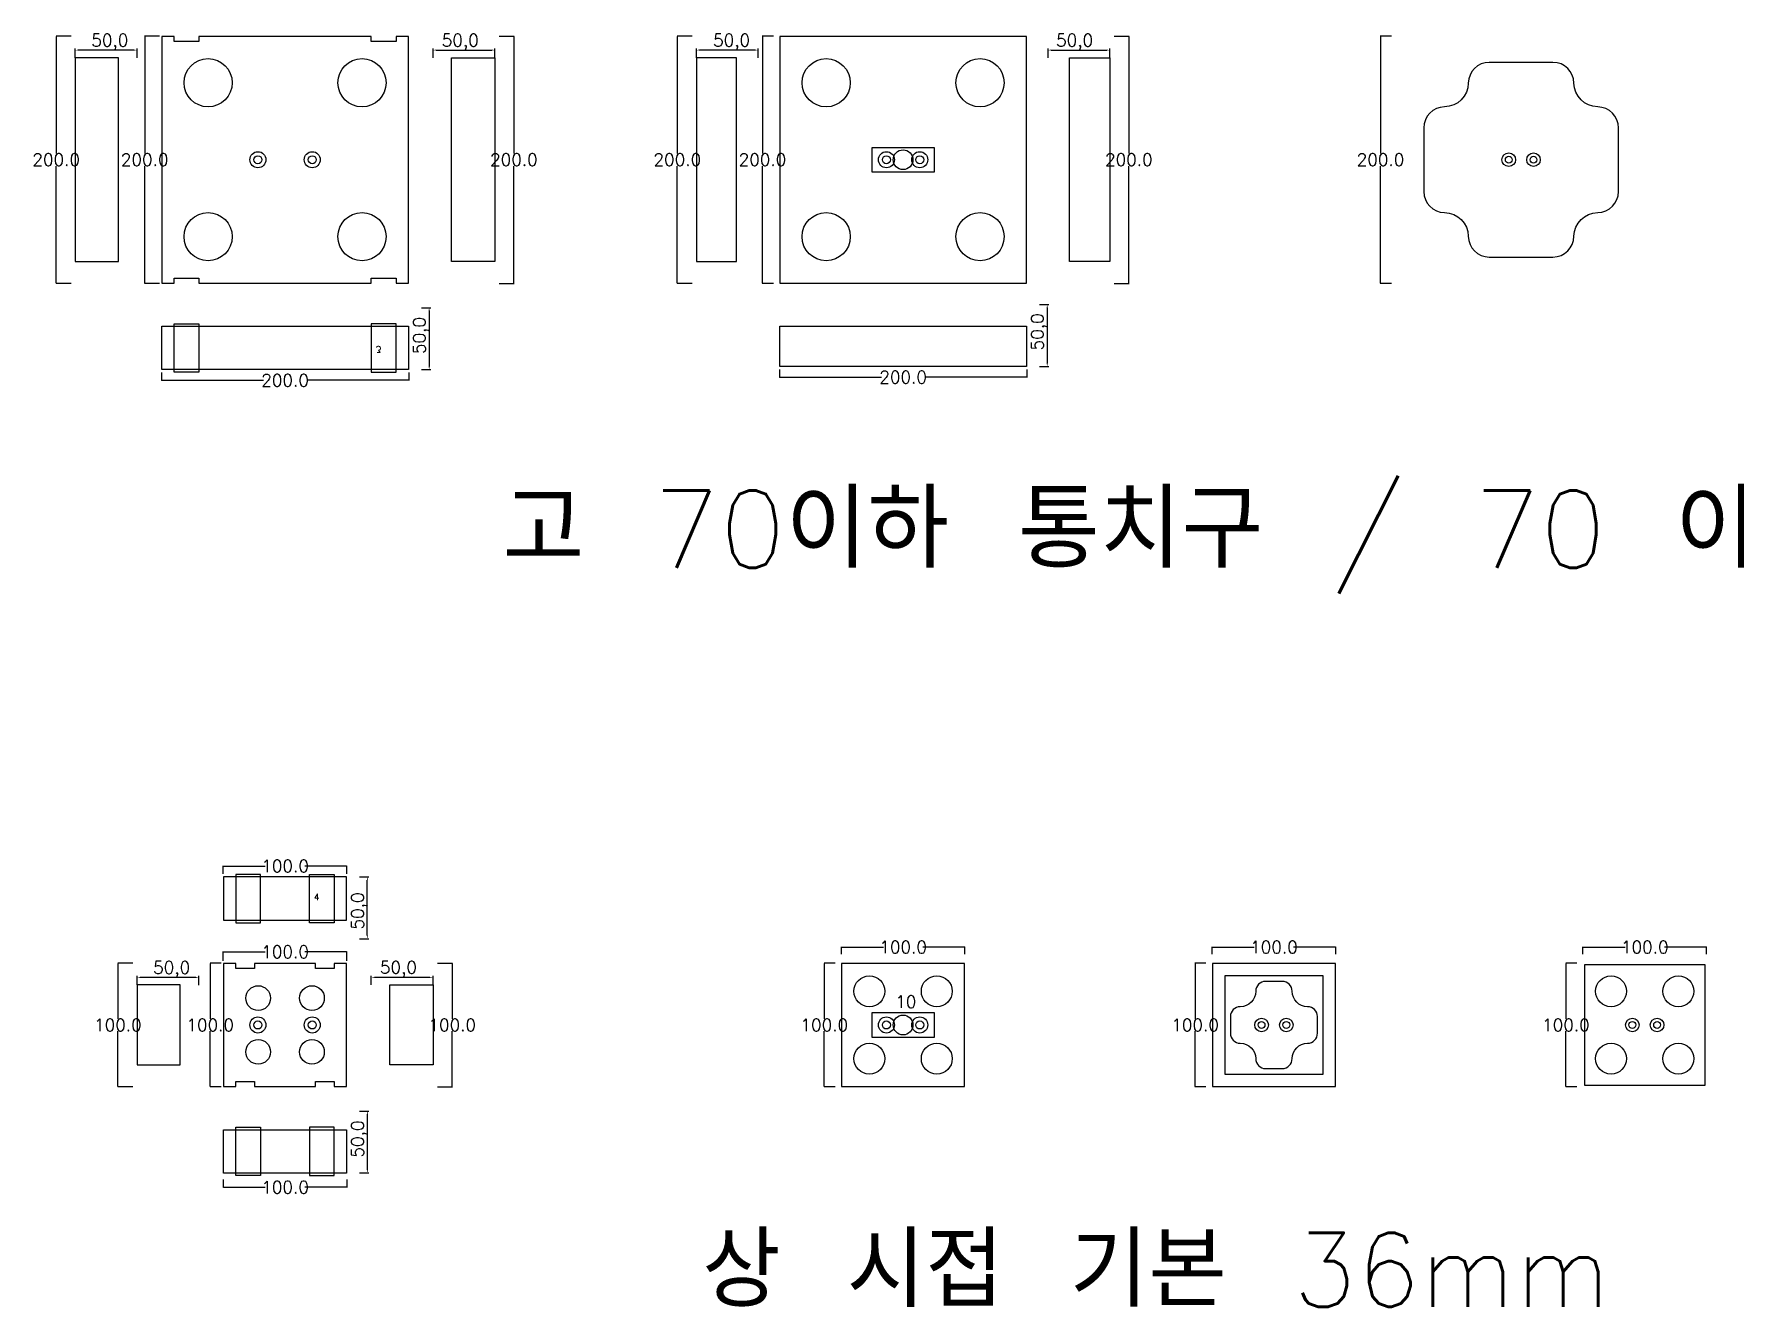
# Model space of a CAD drawing. Header units: millimetres. Extents: x 8462 to 28262, y 7372 to 16372.
# Drawn here: x 25509 to 26884, y 12944 to 13974 of the extents above; entities that cross this region are included whole.
import ezdxf

# ---------------------------------------------------------------- set-up
doc = ezdxf.new("R2010")
doc.units = ezdxf.units.MM
for name, color, linetype in [('TEXT', 7, 'Continuous'), ('볼트 구멍', 7, 'Continuous'), ('치구', 7, 'Continuous'), ('치수', 7, 'Continuous')]:
    doc.layers.add(name, color=color, linetype=linetype)
doc.styles.get("Standard").update_dxf_attribs({"font": 'txt.shx', "bigfont": 'whgtxt.shx'})
doc.dimstyles.new('ISO-25', dxfattribs={"dimtxt": 2.5, "dimasz": 2.5, "dimexe": 1.25, "dimexo": 0.625, "dimtad": 1, "dimtxsty": 'Standard', "dimcen": 2.5, "dimadec": 0, "dimazin": 0, "dimtfac": 1, "dimtmove": 0, "dimatfit": 3, "dimfxl": 0, "dimarcsym": 0})
doc.dimstyles.get("Standard").update_dxf_attribs({"dimtxt": 7, "dimasz": 0.18, "dimexe": 0.18, "dimexo": 0.0625, "dimgap": 0.09, "dimtad": 0, "dimtih": 1, "dimtoh": 1, "dimdec": 1, "dimzin": 0, "dimdsep": 46, "dimtxsty": 'Standard', "dimcen": 0.09, "dimadec": 0, "dimazin": 0, "dimtfac": 1, "dimtdec": 1, "dimtofl": 0, "dimtmove": 0, "dimatfit": 3, "dimfxl": 0, "dimtolj": 1, "dimtzin": 0, "dimarcsym": 0})

# ---------------------------------------------------------------- blocks, each defined once
blk = doc.blocks.new('*D211')
at = {"layer": 'Defpoints', "color": 0}
for p in [(25539.2, 13971.8), (25527.1, 13771.8), (25539.2, 13771.8)]:
    blk.add_point(p, dxfattribs=at)
at = {"layer": '치수', "color": 0, "lineweight": -2}
for p, q in [((25539.2, 13971.8), (25527, 13971.8)), ((25527.1, 13971.6), (25527.1, 13876.9)), ((25527.1, 13772), (25527.1, 13866.7)), ((25539.2, 13771.8), (25527, 13771.8))]:
    blk.add_line(p, q, dxfattribs=at)
at = {"layer": '치수', "color": 0}
for points in [[(25527.1, 13971.6), (25527.2, 13971.6), (25527.1, 13971.8)], [(25527.1, 13772), (25527.2, 13772), (25527.1, 13771.8)]]:
    blk.add_solid(points, dxfattribs=at)
at = {"layer": '치수', "color": 0, "insert": (25527.1, 13871.8), "char_height": 10, "attachment_point": 5}
blk.add_mtext('\\A1;200.0', dxfattribs=at)
blk = doc.blocks.new('*D503')
at = {"layer": 'Defpoints', "color": 0}
for p in [(26262.3, 13234.8), (26162.3, 13228.9), (26262.3, 13228.9)]:
    blk.add_point(p, dxfattribs=at)
at = {"layer": '치수', "color": 0, "lineweight": -2}
for p, q in [((26162.3, 13229), (26162.3, 13235)), ((26162.4, 13234.8), (26196.3, 13234.8)), ((26262.1, 13234.8), (26228.2, 13234.8)), ((26262.3, 13229), (26262.3, 13235))]:
    blk.add_line(p, q, dxfattribs=at)
at = {"layer": '치수', "color": 0}
for points in [[(26162.4, 13234.8), (26162.4, 13234.8), (26162.3, 13234.8)], [(26262.1, 13234.8), (26262.1, 13234.8), (26262.3, 13234.8)]]:
    blk.add_solid(points, dxfattribs=at)
at = {"layer": '치수', "color": 0, "insert": (26212.3, 13234.8), "char_height": 10, "attachment_point": 5}
blk.add_mtext('\\A1;100.0', dxfattribs=at)
blk = doc.blocks.new('*D504')
at = {"layer": 'Defpoints', "color": 0}
for p in [(25762.3, 13300.4), (25662.3, 13294), (25762.3, 13294)]:
    blk.add_point(p, dxfattribs=at)
at = {"layer": '치수', "color": 0, "lineweight": -2}
for p, q in [((25662.3, 13294.1), (25662.3, 13300.6)), ((25662.4, 13300.4), (25696.3, 13300.4)), ((25762.1, 13300.4), (25728.2, 13300.4)), ((25762.3, 13294.1), (25762.3, 13300.6))]:
    blk.add_line(p, q, dxfattribs=at)
at = {"layer": '치수', "color": 0}
for points in [[(25662.4, 13300.4), (25662.4, 13300.4), (25662.3, 13300.4)], [(25762.1, 13300.4), (25762.1, 13300.4), (25762.3, 13300.4)]]:
    blk.add_solid(points, dxfattribs=at)
at = {"layer": '치수', "color": 0, "insert": (25712.3, 13300.4), "char_height": 10, "attachment_point": 5}
blk.add_mtext('\\A1;100.0', dxfattribs=at)
blk = doc.blocks.new('*D505')
at = {"layer": 'Defpoints', "color": 0}
for p in [(25782, 13203.6), (25832, 13210.4), (25832, 13203.6)]:
    blk.add_point(p, dxfattribs=at)
at = {"layer": '치수', "color": 0, "lineweight": -2}
for p, q in [((25782, 13204.2), (25782, 13211.7)), ((25784.5, 13210.4), (25829.5, 13210.4)), ((25832, 13204.2), (25832, 13211.7))]:
    blk.add_line(p, q, dxfattribs=at)
at = {"layer": '치수', "color": 0}
for points in [[(25784.5, 13210.8), (25784.5, 13210), (25782, 13210.4)], [(25829.5, 13210.8), (25829.5, 13210), (25832, 13210.4)]]:
    blk.add_solid(points, dxfattribs=at)
at = {"layer": '치수', "color": 0, "insert": (25804, 13216.9), "char_height": 10, "attachment_point": 5}
blk.add_mtext('50,0', dxfattribs=at)
blk = doc.blocks.new('*D506')
at = {"layer": 'Defpoints', "color": 0}
for p in [(25762.3, 13231), (25662.3, 13223.6), (25762.3, 13223.6)]:
    blk.add_point(p, dxfattribs=at)
at = {"layer": '치수', "color": 0, "lineweight": -2}
for p, q in [((25662.3, 13223.7), (25662.3, 13231.2)), ((25662.4, 13231), (25696.3, 13231)), ((25762.1, 13231), (25728.2, 13231)), ((25762.3, 13223.7), (25762.3, 13231.2))]:
    blk.add_line(p, q, dxfattribs=at)
at = {"layer": '치수', "color": 0}
for points in [[(25662.4, 13231.1), (25662.4, 13231), (25662.3, 13231)], [(25762.1, 13231.1), (25762.1, 13231), (25762.3, 13231)]]:
    blk.add_solid(points, dxfattribs=at)
at = {"layer": '치수', "color": 0, "insert": (25712.3, 13231), "char_height": 10, "attachment_point": 5}
blk.add_mtext('\\A1;100.0', dxfattribs=at)
blk = doc.blocks.new('*D507')
at = {"layer": 'Defpoints', "color": 0}
for p in [(25835.4, 13221.8), (25835.4, 13121.8), (25847.5, 13121.8)]:
    blk.add_point(p, dxfattribs=at)
at = {"layer": '치수', "color": 0, "lineweight": -2}
for p, q in [((25835.5, 13221.8), (25847.7, 13221.8)), ((25847.5, 13221.6), (25847.5, 13176.9)), ((25847.5, 13122), (25847.5, 13166.7)), ((25835.5, 13121.8), (25847.7, 13121.8))]:
    blk.add_line(p, q, dxfattribs=at)
at = {"layer": '치수', "color": 0}
for points in [[(25847.5, 13221.6), (25847.5, 13221.6), (25847.5, 13221.8)], [(25847.5, 13122), (25847.5, 13122), (25847.5, 13121.8)]]:
    blk.add_solid(points, dxfattribs=at)
at = {"layer": '치수', "color": 0, "insert": (25847.5, 13171.8), "char_height": 10, "attachment_point": 5}
blk.add_mtext('\\A1;100.0', dxfattribs=at)
blk = doc.blocks.new('*D508')
at = {"layer": 'Defpoints', "color": 0}
for p in [(25660.8, 13221.8), (25651.7, 13121.8), (25660.8, 13121.8)]:
    blk.add_point(p, dxfattribs=at)
at = {"layer": '치수', "color": 0, "lineweight": -2}
for p, q in [((25660.7, 13221.8), (25651.6, 13221.8)), ((25651.7, 13221.6), (25651.7, 13176.9)), ((25651.7, 13122), (25651.7, 13166.7)), ((25660.7, 13121.8), (25651.6, 13121.8))]:
    blk.add_line(p, q, dxfattribs=at)
at = {"layer": '치수', "color": 0}
for points in [[(25651.7, 13221.6), (25651.8, 13221.6), (25651.7, 13221.8)], [(25651.7, 13122), (25651.8, 13122), (25651.7, 13121.8)]]:
    blk.add_solid(points, dxfattribs=at)
at = {"layer": '치수', "color": 0, "insert": (25651.7, 13171.8), "char_height": 10, "attachment_point": 5}
blk.add_mtext('\\A1;100.0', dxfattribs=at)
blk = doc.blocks.new('*D509')
at = {"layer": 'Defpoints', "color": 0}
for p in [(25771.9, 13291.6), (25778.8, 13291.6), (25771.9, 13241.6)]:
    blk.add_point(p, dxfattribs=at)
at = {"layer": '치수', "color": 0, "lineweight": -2}
for p, q in [((25772.6, 13291.6), (25780.1, 13291.6)), ((25778.8, 13244.1), (25778.8, 13289.1)), ((25772.6, 13241.6), (25780.1, 13241.6))]:
    blk.add_line(p, q, dxfattribs=at)
at = {"layer": '치수', "color": 0}
for points in [[(25778.4, 13289.1), (25779.3, 13289.1), (25778.8, 13291.6)], [(25778.4, 13244.1), (25779.3, 13244.1), (25778.8, 13241.6)]]:
    blk.add_solid(points, dxfattribs=at)
at = {"layer": '치수', "color": 0, "insert": (25772.4, 13264.1), "char_height": 10, "attachment_point": 5, "rotation": 90}
blk.add_mtext('50,0', dxfattribs=at)
blk = doc.blocks.new('*D510')
at = {"layer": 'Defpoints', "color": 0}
for p in [(25589.1, 13221.8), (25577, 13121.8), (25589.1, 13121.8)]:
    blk.add_point(p, dxfattribs=at)
at = {"layer": '치수', "color": 0, "lineweight": -2}
for p, q in [((25589.1, 13221.8), (25576.9, 13221.8)), ((25577, 13221.6), (25577, 13176.9)), ((25577, 13122), (25577, 13166.7)), ((25589.1, 13121.8), (25576.9, 13121.8))]:
    blk.add_line(p, q, dxfattribs=at)
at = {"layer": '치수', "color": 0}
for points in [[(25577, 13221.6), (25577.1, 13221.6), (25577, 13221.8)], [(25577, 13122), (25577.1, 13122), (25577, 13121.8)]]:
    blk.add_solid(points, dxfattribs=at)
at = {"layer": '치수', "color": 0, "insert": (25577, 13171.8), "char_height": 10, "attachment_point": 5}
blk.add_mtext('\\A1;100.0', dxfattribs=at)
blk = doc.blocks.new('*D511')
at = {"layer": 'Defpoints', "color": 0}
for p in [(25592.5, 13210.3), (25592.5, 13203.6), (25642.5, 13203.5)]:
    blk.add_point(p, dxfattribs=at)
at = {"layer": '치수', "color": 0, "lineweight": -2}
for p, q in [((25592.5, 13204.2), (25592.5, 13211.6)), ((25640, 13210.3), (25595, 13210.3)), ((25642.5, 13204.1), (25642.5, 13211.6))]:
    blk.add_line(p, q, dxfattribs=at)
at = {"layer": '치수', "color": 0}
for points in [[(25595, 13210.7), (25595, 13209.9), (25592.5, 13210.3)], [(25640, 13210.7), (25640, 13209.9), (25642.5, 13210.3)]]:
    blk.add_solid(points, dxfattribs=at)
at = {"layer": '치수', "color": 0, "insert": (25620.5, 13216.8), "char_height": 10, "attachment_point": 5}
blk.add_mtext('50,0', dxfattribs=at)
blk = doc.blocks.new('*D512')
at = {"layer": 'Defpoints', "color": 0}
for p in [(25771.9, 13102.1), (25771.9, 13052.1), (25778.8, 13052.1)]:
    blk.add_point(p, dxfattribs=at)
at = {"layer": '치수', "color": 0, "lineweight": -2}
for p, q in [((25772.6, 13102.1), (25780.1, 13102.1)), ((25778.8, 13099.6), (25778.8, 13054.6)), ((25772.6, 13052.1), (25780.1, 13052.1))]:
    blk.add_line(p, q, dxfattribs=at)
at = {"layer": '치수', "color": 0}
for points in [[(25778.4, 13099.6), (25779.3, 13099.6), (25778.8, 13102.1)], [(25778.4, 13054.6), (25779.3, 13054.6), (25778.8, 13052.1)]]:
    blk.add_solid(points, dxfattribs=at)
at = {"layer": '치수', "color": 0, "insert": (25772.4, 13079.6), "char_height": 10, "attachment_point": 5, "rotation": 90}
blk.add_mtext('50,0', dxfattribs=at)
blk = doc.blocks.new('*D513')
at = {"layer": 'Defpoints', "color": 0}
for p in [(25662.3, 13047), (25762.3, 13047), (25762.3, 13040.6)]:
    blk.add_point(p, dxfattribs=at)
at = {"layer": '치수', "color": 0, "lineweight": -2}
for p, q in [((25662.3, 13046.9), (25662.3, 13040.4)), ((25662.4, 13040.6), (25696.3, 13040.6)), ((25762.1, 13040.6), (25728.2, 13040.6)), ((25762.3, 13046.9), (25762.3, 13040.4))]:
    blk.add_line(p, q, dxfattribs=at)
at = {"layer": '치수', "color": 0}
for points in [[(25662.4, 13040.6), (25662.4, 13040.5), (25662.3, 13040.6)], [(25762.1, 13040.6), (25762.1, 13040.5), (25762.3, 13040.6)]]:
    blk.add_solid(points, dxfattribs=at)
at = {"layer": '치수', "color": 0, "insert": (25712.3, 13040.6), "char_height": 10, "attachment_point": 5}
blk.add_mtext('\\A1;100.0', dxfattribs=at)
blk = doc.blocks.new('*D514')
at = {"layer": 'Defpoints', "color": 0}
for p in [(26157.4, 13221.8), (26148.5, 13121.8), (26157.4, 13121.8)]:
    blk.add_point(p, dxfattribs=at)
at = {"layer": '치수', "color": 0, "lineweight": -2}
for p, q in [((26157.3, 13221.8), (26148.3, 13221.8)), ((26148.5, 13221.6), (26148.5, 13176.9)), ((26148.5, 13122), (26148.5, 13166.7)), ((26157.3, 13121.8), (26148.3, 13121.8))]:
    blk.add_line(p, q, dxfattribs=at)
at = {"layer": '치수', "color": 0}
for points in [[(26148.4, 13221.6), (26148.5, 13221.6), (26148.5, 13221.8)], [(26148.4, 13122), (26148.5, 13122), (26148.5, 13121.8)]]:
    blk.add_solid(points, dxfattribs=at)
at = {"layer": '치수', "color": 0, "insert": (26148.5, 13171.8), "char_height": 10, "attachment_point": 5}
blk.add_mtext('\\A1;100.0', dxfattribs=at)
blk = doc.blocks.new('*D515')
at = {"layer": 'Defpoints', "color": 0}
for p in [(26862.3, 13234.8), (26762.3, 13228.9), (26862.3, 13228.9)]:
    blk.add_point(p, dxfattribs=at)
at = {"layer": '치수', "color": 0, "lineweight": -2}
for p, q in [((26762.3, 13229), (26762.3, 13235)), ((26762.4, 13234.8), (26796.3, 13234.8)), ((26862.1, 13234.8), (26828.2, 13234.8)), ((26862.3, 13229), (26862.3, 13235))]:
    blk.add_line(p, q, dxfattribs=at)
at = {"layer": '치수', "color": 0}
for points in [[(26762.4, 13234.8), (26762.4, 13234.8), (26762.3, 13234.8)], [(26862.1, 13234.8), (26862.1, 13234.8), (26862.3, 13234.8)]]:
    blk.add_solid(points, dxfattribs=at)
at = {"layer": '치수', "color": 0, "insert": (26812.3, 13234.8), "char_height": 10, "attachment_point": 5}
blk.add_mtext('\\A1;100.0', dxfattribs=at)
blk = doc.blocks.new('*D516')
at = {"layer": 'Defpoints', "color": 0}
for p in [(26757.4, 13221.8), (26748.5, 13121.8), (26757.4, 13121.8)]:
    blk.add_point(p, dxfattribs=at)
at = {"layer": '치수', "color": 0, "lineweight": -2}
for p, q in [((26757.3, 13221.8), (26748.3, 13221.8)), ((26748.5, 13221.6), (26748.5, 13176.9)), ((26748.5, 13122), (26748.5, 13166.7)), ((26757.3, 13121.8), (26748.3, 13121.8))]:
    blk.add_line(p, q, dxfattribs=at)
at = {"layer": '치수', "color": 0}
for points in [[(26748.4, 13221.6), (26748.5, 13221.6), (26748.5, 13221.8)], [(26748.4, 13122), (26748.5, 13122), (26748.5, 13121.8)]]:
    blk.add_solid(points, dxfattribs=at)
at = {"layer": '치수', "color": 0, "insert": (26748.5, 13171.8), "char_height": 10, "attachment_point": 5}
blk.add_mtext('\\A1;100.0', dxfattribs=at)
blk = doc.blocks.new('*D519')
at = {"layer": 'Defpoints', "color": 0}
for p in [(26457.4, 13221.8), (26448.5, 13121.8), (26457.4, 13121.8)]:
    blk.add_point(p, dxfattribs=at)
at = {"layer": '치수', "color": 0, "lineweight": -2}
for p, q in [((26457.3, 13221.8), (26448.3, 13221.8)), ((26448.5, 13221.6), (26448.5, 13176.9)), ((26448.5, 13122), (26448.5, 13166.7)), ((26457.3, 13121.8), (26448.3, 13121.8))]:
    blk.add_line(p, q, dxfattribs=at)
at = {"layer": '치수', "color": 0}
for points in [[(26448.4, 13221.6), (26448.5, 13221.6), (26448.5, 13221.8)], [(26448.4, 13122), (26448.5, 13122), (26448.5, 13121.8)]]:
    blk.add_solid(points, dxfattribs=at)
at = {"layer": '치수', "color": 0, "insert": (26448.5, 13171.8), "char_height": 10, "attachment_point": 5}
blk.add_mtext('\\A1;100.0', dxfattribs=at)
blk = doc.blocks.new('*D520')
at = {"layer": 'Defpoints', "color": 0}
for p in [(26562.3, 13234.8), (26462.3, 13228.9), (26562.3, 13228.9)]:
    blk.add_point(p, dxfattribs=at)
at = {"layer": '치수', "color": 0, "lineweight": -2}
for p, q in [((26462.3, 13229), (26462.3, 13235)), ((26462.4, 13234.8), (26496.3, 13234.8)), ((26562.1, 13234.8), (26528.2, 13234.8)), ((26562.3, 13229), (26562.3, 13235))]:
    blk.add_line(p, q, dxfattribs=at)
at = {"layer": '치수', "color": 0}
for points in [[(26462.4, 13234.8), (26462.4, 13234.8), (26462.3, 13234.8)], [(26562.1, 13234.8), (26562.1, 13234.8), (26562.3, 13234.8)]]:
    blk.add_solid(points, dxfattribs=at)
at = {"layer": '치수', "color": 0, "insert": (26512.3, 13234.8), "char_height": 10, "attachment_point": 5}
blk.add_mtext('\\A1;100.0', dxfattribs=at)
blk = doc.blocks.new('*D521')
at = {"layer": 'Defpoints', "color": 0}
for p in [(26379.5, 13960.5), (26329.5, 13953.6), (26379.5, 13953.6)]:
    blk.add_point(p, dxfattribs=at)
at = {"layer": '치수', "color": 0, "lineweight": -2}
for p, q in [((26329.5, 13954.2), (26329.5, 13961.8)), ((26332, 13960.5), (26377, 13960.5)), ((26379.5, 13954.2), (26379.5, 13961.8))]:
    blk.add_line(p, q, dxfattribs=at)
at = {"layer": '치수', "color": 0}
for points in [[(26332, 13960.9), (26332, 13960.1), (26329.5, 13960.5)], [(26377, 13960.9), (26377, 13960.1), (26379.5, 13960.5)]]:
    blk.add_solid(points, dxfattribs=at)
at = {"layer": '치수', "color": 0, "insert": (26351, 13967), "char_height": 10, "attachment_point": 5}
blk.add_mtext('50,0', dxfattribs=at)
blk = doc.blocks.new('*D523')
at = {"layer": 'Defpoints', "color": 0}
for p in [(26045, 13960.5), (26045, 13953.6), (26095, 13953.6)]:
    blk.add_point(p, dxfattribs=at)
at = {"layer": '치수', "color": 0, "lineweight": -2}
for p, q in [((26045, 13954.2), (26045, 13961.8)), ((26092.5, 13960.5), (26047.5, 13960.5)), ((26095, 13954.2), (26095, 13961.8))]:
    blk.add_line(p, q, dxfattribs=at)
at = {"layer": '치수', "color": 0}
for points in [[(26047.5, 13960.9), (26047.5, 13960.1), (26045, 13960.5)], [(26092.5, 13960.9), (26092.5, 13960.1), (26095, 13960.5)]]:
    blk.add_solid(points, dxfattribs=at)
at = {"layer": '치수', "color": 0, "insert": (26073.5, 13967), "char_height": 10, "attachment_point": 5}
blk.add_mtext('50,0', dxfattribs=at)
blk = doc.blocks.new('*D525')
at = {"layer": 'Defpoints', "color": 0}
for p in [(25882, 13960.5), (25832, 13953.6), (25882, 13953.6)]:
    blk.add_point(p, dxfattribs=at)
at = {"layer": '치수', "color": 0, "lineweight": -2}
for p, q in [((25832, 13954.2), (25832, 13961.8)), ((25834.5, 13960.5), (25879.5, 13960.5)), ((25882, 13954.2), (25882, 13961.8))]:
    blk.add_line(p, q, dxfattribs=at)
at = {"layer": '치수', "color": 0}
for points in [[(25834.5, 13960.9), (25834.5, 13960.1), (25832, 13960.5)], [(25879.5, 13960.9), (25879.5, 13960.1), (25882, 13960.5)]]:
    blk.add_solid(points, dxfattribs=at)
at = {"layer": '치수', "color": 0, "insert": (25854, 13967), "char_height": 10, "attachment_point": 5}
blk.add_mtext('50,0', dxfattribs=at)
blk = doc.blocks.new('*D528')
at = {"layer": 'Defpoints', "color": 0}
for p in [(25542.5, 13960.5), (25542.5, 13953.6), (25592.5, 13953.6)]:
    blk.add_point(p, dxfattribs=at)
at = {"layer": '치수', "color": 0, "lineweight": -2}
for p, q in [((25542.5, 13954.2), (25542.5, 13961.8)), ((25590, 13960.5), (25545, 13960.5)), ((25592.5, 13954.2), (25592.5, 13961.8))]:
    blk.add_line(p, q, dxfattribs=at)
at = {"layer": '치수', "color": 0}
for points in [[(25545, 13960.9), (25545, 13960.1), (25542.5, 13960.5)], [(25590, 13960.9), (25590, 13960.1), (25592.5, 13960.5)]]:
    blk.add_solid(points, dxfattribs=at)
at = {"layer": '치수', "color": 0, "insert": (25570.5, 13967), "char_height": 10, "attachment_point": 5}
blk.add_mtext('50,0', dxfattribs=at)
blk = doc.blocks.new('*D529')
at = {"layer": 'Defpoints', "color": 0}
for p in [(26041.7, 13971.8), (26029.6, 13771.8), (26041.7, 13771.8)]:
    blk.add_point(p, dxfattribs=at)
at = {"layer": '치수', "color": 0, "lineweight": -2}
for p, q in [((26041.7, 13971.8), (26029.5, 13971.8)), ((26029.6, 13971.6), (26029.6, 13876.9)), ((26029.6, 13772), (26029.6, 13866.7)), ((26041.7, 13771.8), (26029.5, 13771.8))]:
    blk.add_line(p, q, dxfattribs=at)
at = {"layer": '치수', "color": 0}
for points in [[(26029.6, 13971.6), (26029.7, 13971.6), (26029.6, 13971.8)], [(26029.6, 13772), (26029.7, 13772), (26029.6, 13771.8)]]:
    blk.add_solid(points, dxfattribs=at)
at = {"layer": '치수', "color": 0, "insert": (26029.6, 13871.8), "char_height": 10, "attachment_point": 5}
blk.add_mtext('\\A1;200.0', dxfattribs=at)
blk = doc.blocks.new('*D530')
at = {"layer": 'Defpoints', "color": 0}
for p in [(26107.4, 13971.8), (26098.5, 13771.8), (26107.4, 13771.8)]:
    blk.add_point(p, dxfattribs=at)
at = {"layer": '치수', "color": 0, "lineweight": -2}
for p, q in [((26107.3, 13971.8), (26098.3, 13971.8)), ((26098.5, 13971.6), (26098.5, 13876.9)), ((26098.5, 13772), (26098.5, 13866.7)), ((26107.3, 13771.8), (26098.3, 13771.8))]:
    blk.add_line(p, q, dxfattribs=at)
at = {"layer": '치수', "color": 0}
for points in [[(26098.4, 13971.6), (26098.5, 13971.6), (26098.5, 13971.8)], [(26098.4, 13772), (26098.5, 13772), (26098.5, 13771.8)]]:
    blk.add_solid(points, dxfattribs=at)
at = {"layer": '치수', "color": 0, "insert": (26098.5, 13871.8), "char_height": 10, "attachment_point": 5}
blk.add_mtext('\\A1;200.0', dxfattribs=at)
blk = doc.blocks.new('*D531')
at = {"layer": 'Defpoints', "color": 0}
for p in [(25610.8, 13971.8), (25598.7, 13771.8), (25610.8, 13771.8)]:
    blk.add_point(p, dxfattribs=at)
at = {"layer": '치수', "color": 0, "lineweight": -2}
for p, q in [((25610.7, 13971.8), (25598.6, 13971.8)), ((25598.7, 13971.6), (25598.7, 13876.9)), ((25598.7, 13772), (25598.7, 13866.7)), ((25610.7, 13771.8), (25598.6, 13771.8))]:
    blk.add_line(p, q, dxfattribs=at)
at = {"layer": '치수', "color": 0}
for points in [[(25598.7, 13971.6), (25598.8, 13971.6), (25598.7, 13971.8)], [(25598.7, 13772), (25598.8, 13772), (25598.7, 13771.8)]]:
    blk.add_solid(points, dxfattribs=at)
at = {"layer": '치수', "color": 0, "insert": (25598.7, 13871.8), "char_height": 10, "attachment_point": 5}
blk.add_mtext('\\A1;200.0', dxfattribs=at)
blk = doc.blocks.new('*D532')
at = {"layer": 'Defpoints', "color": 0}
for p in [(25885.3, 13971.8), (25885.3, 13771.8), (25897.4, 13771.8)]:
    blk.add_point(p, dxfattribs=at)
at = {"layer": '치수', "color": 0, "lineweight": -2}
for p, q in [((25885.4, 13971.8), (25897.6, 13971.8)), ((25897.4, 13971.6), (25897.4, 13876.9)), ((25897.4, 13772), (25897.4, 13866.7)), ((25885.4, 13771.8), (25897.6, 13771.8))]:
    blk.add_line(p, q, dxfattribs=at)
at = {"layer": '치수', "color": 0}
for points in [[(25897.4, 13971.6), (25897.4, 13971.6), (25897.4, 13971.8)], [(25897.4, 13772), (25897.4, 13772), (25897.4, 13771.8)]]:
    blk.add_solid(points, dxfattribs=at)
at = {"layer": '치수', "color": 0, "insert": (25897.4, 13871.8), "char_height": 10, "attachment_point": 5}
blk.add_mtext('\\A1;200.0', dxfattribs=at)
blk = doc.blocks.new('*D535')
at = {"layer": 'Defpoints', "color": 0}
for p in [(25612.3, 13699.8), (25812.3, 13699.8), (25812.3, 13693.4)]:
    blk.add_point(p, dxfattribs=at)
at = {"layer": '치수', "color": 0, "lineweight": -2}
for p, q in [((25612.3, 13699.7), (25612.3, 13693.2)), ((25812.3, 13699.7), (25812.3, 13693.2)), ((25612.4, 13693.4), (25694.7, 13693.4)), ((25812.1, 13693.4), (25729.9, 13693.4))]:
    blk.add_line(p, q, dxfattribs=at)
at = {"layer": '치수', "color": 0}
for points in [[(25612.4, 13693.4), (25612.4, 13693.3), (25612.3, 13693.4)], [(25812.1, 13693.4), (25812.1, 13693.3), (25812.3, 13693.4)]]:
    blk.add_solid(points, dxfattribs=at)
at = {"layer": '치수', "color": 0, "insert": (25712.3, 13693.4), "char_height": 10, "attachment_point": 5}
blk.add_mtext('\\A1;200.0', dxfattribs=at)
blk = doc.blocks.new('*D536')
at = {"layer": 'Defpoints', "color": 0}
for p in [(26112.3, 13702.3), (26312.3, 13702.3), (26312.3, 13695.9)]:
    blk.add_point(p, dxfattribs=at)
at = {"layer": '치수', "color": 0, "lineweight": -2}
for p, q in [((26112.3, 13702.2), (26112.3, 13695.7)), ((26312.3, 13702.2), (26312.3, 13695.7)), ((26112.4, 13695.9), (26194.7, 13695.9)), ((26312.1, 13695.9), (26229.9, 13695.9))]:
    blk.add_line(p, q, dxfattribs=at)
at = {"layer": '치수', "color": 0}
for points in [[(26112.4, 13695.9), (26112.4, 13695.8), (26112.3, 13695.9)], [(26312.1, 13695.9), (26312.1, 13695.8), (26312.3, 13695.9)]]:
    blk.add_solid(points, dxfattribs=at)
at = {"layer": '치수', "color": 0, "insert": (26212.3, 13695.9), "char_height": 10, "attachment_point": 5}
blk.add_mtext('\\A1;200.0', dxfattribs=at)
blk = doc.blocks.new('*D537')
at = {"layer": 'Defpoints', "color": 0}
for p in [(25821.9, 13752.1), (25821.9, 13702.1), (25828.8, 13702.1)]:
    blk.add_point(p, dxfattribs=at)
at = {"layer": '치수', "color": 0, "lineweight": -2}
for p, q in [((25822.6, 13752.1), (25830.1, 13752.1)), ((25828.8, 13749.6), (25828.8, 13704.6)), ((25822.6, 13702.1), (25830.1, 13702.1))]:
    blk.add_line(p, q, dxfattribs=at)
at = {"layer": '치수', "color": 0}
for points in [[(25828.4, 13749.6), (25829.3, 13749.6), (25828.8, 13752.1)], [(25828.4, 13704.6), (25829.3, 13704.6), (25828.8, 13702.1)]]:
    blk.add_solid(points, dxfattribs=at)
at = {"layer": '치수', "color": 0, "insert": (25822.4, 13729.6), "char_height": 10, "attachment_point": 5, "rotation": 90}
blk.add_mtext('50,0', dxfattribs=at)
blk = doc.blocks.new('*D538')
at = {"layer": 'Defpoints', "color": 0}
for p in [(26321.9, 13754.6), (26321.9, 13704.6), (26328.8, 13704.6)]:
    blk.add_point(p, dxfattribs=at)
at = {"layer": '치수', "color": 0, "lineweight": -2}
for p, q in [((26322.6, 13754.6), (26330.1, 13754.6)), ((26328.8, 13752.1), (26328.8, 13707.1)), ((26322.6, 13704.6), (26330.1, 13704.6))]:
    blk.add_line(p, q, dxfattribs=at)
at = {"layer": '치수', "color": 0}
for points in [[(26328.4, 13752.1), (26329.3, 13752.1), (26328.8, 13754.6)], [(26328.4, 13707.1), (26329.3, 13707.1), (26328.8, 13704.6)]]:
    blk.add_solid(points, dxfattribs=at)
at = {"layer": '치수', "color": 0, "insert": (26322.4, 13732.6), "char_height": 10, "attachment_point": 5, "rotation": 90}
blk.add_mtext('50,0', dxfattribs=at)
blk = doc.blocks.new('*D540')
at = {"layer": 'Defpoints', "color": 0}
for p in [(26607.4, 13971.8), (26598.5, 13771.8), (26607.4, 13771.8)]:
    blk.add_point(p, dxfattribs=at)
at = {"layer": '치수', "color": 0, "lineweight": -2}
for p, q in [((26607.3, 13971.8), (26598.3, 13971.8)), ((26598.5, 13971.6), (26598.5, 13876.9)), ((26598.5, 13772), (26598.5, 13866.7)), ((26607.3, 13771.8), (26598.3, 13771.8))]:
    blk.add_line(p, q, dxfattribs=at)
at = {"layer": '치수', "color": 0}
for points in [[(26598.4, 13971.6), (26598.5, 13971.6), (26598.5, 13971.8)], [(26598.4, 13772), (26598.5, 13772), (26598.5, 13771.8)]]:
    blk.add_solid(points, dxfattribs=at)
at = {"layer": '치수', "color": 0, "insert": (26598.5, 13871.8), "char_height": 10, "attachment_point": 5}
blk.add_mtext('\\A1;200.0', dxfattribs=at)
blk = doc.blocks.new('*D541')
at = {"layer": 'Defpoints', "color": 0}
for p in [(26382.8, 13971.8), (26382.8, 13771.8), (26394.9, 13771.8)]:
    blk.add_point(p, dxfattribs=at)
at = {"layer": '치수', "color": 0, "lineweight": -2}
for p, q in [((26382.9, 13971.8), (26395.1, 13971.8)), ((26394.9, 13971.6), (26394.9, 13876.9)), ((26394.9, 13772), (26394.9, 13866.7)), ((26382.9, 13771.8), (26395.1, 13771.8))]:
    blk.add_line(p, q, dxfattribs=at)
at = {"layer": '치수', "color": 0}
for points in [[(26394.9, 13971.6), (26394.9, 13971.6), (26394.9, 13971.8)], [(26394.9, 13772), (26394.9, 13772), (26394.9, 13771.8)]]:
    blk.add_solid(points, dxfattribs=at)
at = {"layer": '치수', "color": 0, "insert": (26394.9, 13871.8), "char_height": 10, "attachment_point": 5}
blk.add_mtext('\\A1;200.0', dxfattribs=at)

msp = doc.modelspace()

# ---------------------------------------------------------------- linework, layer by layer
at = {"layer": '볼트 구멍', "color": 1}
for points in [[(26187.267, 13881.825), (26237.267, 13881.825), (26237.267, 13861.825), (26187.267, 13861.825)], [(26187.267, 13181.825), (26237.267, 13181.825), (26237.267, 13161.825), (26187.267, 13161.825)]]:
    msp.add_lwpolyline(points, close=True, dxfattribs=at)
at = {"layer": '볼트 구멍', "color": 2}
for centre in [(25690.267, 13871.825), (25734.267, 13871.825), (25690.267, 13171.825), (25734.267, 13171.825)]:
    msp.add_circle(centre, 6.5, dxfattribs=at)
at = {"layer": '볼트 구멍', "color": 6}
for centre, radius in [((26198.767, 13871.825), 6.5), ((26225.767, 13871.825), 6.5), ((26702.267, 13871.825), 5.5), ((26722.267, 13871.825), 5.5), ((26198.767, 13171.825), 6.5), ((26225.767, 13171.825), 6.5), ((26502.267, 13171.825), 5.5), ((26522.267, 13171.825), 5.5), ((26802.267, 13171.825), 5.5), ((26822.267, 13171.825), 5.5)]:
    msp.add_circle(centre, radius, dxfattribs=at)
at = {"layer": '볼트 구멍', "color": 3}
for centre, radius in [((26212.267, 13871.825), 8), ((25690.267, 13871.825), 3.25), ((25734.267, 13871.825), 3.25), ((26198.767, 13871.825), 3.25), ((26225.767, 13871.825), 3.25), ((26702.267, 13871.825), 2.75), ((26722.267, 13871.825), 2.75), ((26212.267, 13171.825), 8), ((25690.267, 13171.825), 3.25), ((25734.267, 13171.825), 3.25), ((26198.767, 13171.825), 3.25), ((26225.767, 13171.825), 3.25), ((26502.267, 13171.825), 2.75), ((26522.267, 13171.825), 2.75), ((26802.267, 13171.825), 2.75), ((26822.267, 13171.825), 2.75)]:
    msp.add_circle(centre, radius, dxfattribs=at)
at = {"layer": '치구'}
for points in [[(25612.517, 13772.075), (25622.517, 13772.075), (25622.517, 13776.075), (25642.517, 13776.075), (25642.517, 13772.075), (25782.017, 13772.075), (25782.017, 13776.075), (25802.017, 13776.075), (25802.017, 13772.075), (25812.017, 13772.075), (25812.017, 13971.575), (25802.017, 13971.575), (25802.017, 13967.575), (25782.017, 13967.575), (25782.017, 13971.575), (25642.517, 13971.575), (25642.517, 13967.575), (25622.517, 13967.575), (25622.517, 13971.575), (25612.517, 13971.575)], [(26112.517, 13971.575), (26112.517, 13772.075), (26312.017, 13772.075), (26312.017, 13971.575)], [(25577.517, 13954.175), (25542.517, 13954.175), (25542.517, 13789.475), (25577.517, 13789.475)], [(25847.017, 13954.175), (25882.017, 13954.175), (25882.017, 13789.475), (25847.017, 13789.475)], [(26077.517, 13954.175), (26045.017, 13954.175), (26045.017, 13789.475), (26077.517, 13789.475)], [(26347.017, 13954.175), (26379.517, 13954.175), (26379.517, 13789.475), (26347.017, 13789.475)], [(25612.517, 13737.075), (25812.017, 13737.075), (25812.017, 13702.075), (25612.517, 13702.075)], [(26112.517, 13737.075), (26312.017, 13737.075), (26312.017, 13704.575), (26112.517, 13704.575)], [(25662.517, 13256.575), (25762.017, 13256.575), (25762.017, 13291.575), (25662.517, 13291.575)], [(25662.517, 13122.075), (25672.517, 13122.075), (25672.517, 13126.075), (25687.517, 13126.075), (25687.517, 13122.075), (25737.017, 13122.075), (25737.017, 13126.075), (25752.017, 13126.075), (25752.017, 13122.075), (25762.017, 13122.075), (25762.017, 13221.575), (25752.017, 13221.575), (25752.017, 13217.575), (25737.017, 13217.575), (25737.017, 13221.575), (25687.517, 13221.575), (25687.517, 13217.575), (25672.517, 13217.575), (25672.517, 13221.575), (25662.517, 13221.575)], [(26162.517, 13221.575), (26162.517, 13122.075), (26262.017, 13122.075), (26262.017, 13221.575)], [(26462.517, 13221.575), (26462.517, 13122.075), (26562.017, 13122.075), (26562.017, 13221.575)], [(26763.517, 13220.575), (26763.517, 13123.075), (26861.017, 13123.075), (26861.017, 13220.575)], [(25627.517, 13204.175), (25592.517, 13204.175), (25592.517, 13139.475), (25627.517, 13139.475)], [(25797.017, 13204.175), (25832.017, 13204.175), (25832.017, 13139.475), (25797.017, 13139.475)], [(26472.517, 13211.575), (26472.517, 13132.075), (26552.017, 13132.075), (26552.017, 13211.575)], [(25662.517, 13087.075), (25762.017, 13087.075), (25762.017, 13052.075), (25662.517, 13052.075)]]:
    msp.add_lwpolyline(points, close=True, dxfattribs=at)
msp.add_lwpolyline([(26669.515, 13809.842, 0.41020687), (26686.514, 13793.075), (26738.02, 13793.075, 0.41020687), (26755.019, 13809.842, -0.40621142), (26774.25, 13829.073, 0.41020687), (26791.017, 13846.072), (26791.017, 13897.578, 0.41020687), (26774.25, 13914.577, -0.40621142), (26755.019, 13933.808, 0.41020687), (26738.02, 13950.575), (26686.514, 13950.575, 0.41020687), (26669.515, 13933.808, -0.40621142), (26650.284, 13914.577, 0.41020687), (26633.517, 13897.578), (26633.517, 13846.072, 0.41020687), (26650.284, 13829.073, -0.40621142)], format="xyb", close=True, dxfattribs=at)
at = {"layer": '치구', "color": 1}
for points in [[(25622.517, 13739.075), (25642.517, 13739.075), (25642.517, 13700.077), (25622.517, 13700.077)], [(25802.017, 13739.075), (25782.017, 13739.075), (25782.017, 13700.077), (25802.017, 13700.077)], [(25672.517, 13254.575), (25692.517, 13254.575), (25692.517, 13293.572), (25672.517, 13293.572)], [(25752.017, 13254.575), (25732.017, 13254.575), (25732.017, 13293.572), (25752.017, 13293.572)], [(25672.517, 13089.075), (25692.517, 13089.075), (25692.517, 13050.077), (25672.517, 13050.077)], [(25752.017, 13089.075), (25732.017, 13089.075), (25732.017, 13050.077), (25752.017, 13050.077)]]:
    msp.add_lwpolyline(points, close=True, dxfattribs=at)
at = {"layer": '치구', "color": 0}
msp.add_lwpolyline([(26477.017, 13178.575), (26477.017, 13165.075, 0.41421356), (26485.017, 13157.075, -0.41421356), (26497.517, 13144.575, 0.41421356), (26505.517, 13136.575), (26519.017, 13136.575, 0.41421356), (26527.017, 13144.575, -0.41421356), (26539.517, 13157.075, 0.41421356), (26547.517, 13165.075), (26547.517, 13178.575, 0.41421356), (26539.517, 13186.575, -0.41421356), (26527.017, 13199.075, 0.41421356), (26519.017, 13207.075), (26505.517, 13207.075, 0.41421356), (26497.517, 13199.075, -0.41421356), (26485.017, 13186.575, 0.41421356)], format="xyb", close=True, dxfattribs=at)
at = {"layer": '치구'}
for centre in [(25650.017, 13934.075), (25774.517, 13934.075), (26150.017, 13934.075), (26274.517, 13934.075), (25650.017, 13809.575), (25774.517, 13809.575), (26150.017, 13809.575), (26274.517, 13809.575)]:
    msp.add_circle(centre, 19.5, dxfattribs=at)
at = {"layer": '치구', "color": 0}
for centre, radius in [((25690.517, 13193.575), 10), ((25734.017, 13193.575), 10), ((26185.017, 13199.075), 12.5), ((26239.517, 13199.075), 12.5), ((26785.017, 13199.075), 12.5), ((26839.517, 13199.075), 12.5), ((25690.517, 13150.075), 10), ((25734.017, 13150.075), 10), ((26185.017, 13144.575), 12.5), ((26239.517, 13144.575), 12.5), ((26785.017, 13144.575), 12.5), ((26839.517, 13144.575), 12.5)]:
    msp.add_circle(centre, radius, dxfattribs=at)

# ---------------------------------------------------------------- texts
at = {"layer": 'TEXT', "color": 1, "text_generation_flag": 2}
msp.add_text('3', height=5, rotation=180, dxfattribs=at).set_placement((25785.729, 13720.873))
at = {"layer": 'TEXT', "color": 1, "linetype": 'Continuous'}
msp.add_text('고 70이하 통치구 / 70 이상 분리', height=62.5, dxfattribs=at).set_placement((25888.308, 13541.739))
at = {"layer": 'TEXT', "color": 1}
msp.add_text('4', height=5, dxfattribs=at).set_placement((25735.829, 13272.876))
at = {"layer": 'TEXT', "color": 3}
msp.add_text('상 시접 기본 36mm', height=60, dxfattribs=at).set_placement((26049.755, 12943.675))
at = {"layer": '볼트 구멍', "color": 1}
msp.add_text('10', height=10, dxfattribs=at).set_placement((26205.902, 13185.621))

# ---------------------------------------------------------------- dimensions: what is measured, and where the dimension line sits
at = {"layer": '치수', "color": 4}
for base, p1, p2, angle, picture, middle in [((25542.517, 13960.502), (25592.517, 13953.625), (25542.517, 13953.625), 180, '*D528', (25570.517, 13960.502)), ((26045.017, 13960.502), (26095.017, 13953.625), (26045.017, 13953.625), 180, '*D523', (26073.517, 13960.502)), ((26328.844, 13704.575), (26321.947, 13754.575), (26321.947, 13704.575), 270, '*D538', (26328.844, 13732.575)), ((25828.844, 13702.075), (25821.947, 13752.075), (25821.947, 13702.075), 270, '*D537', (25828.844, 13729.575)), ((25778.844, 13291.575), (25771.947, 13241.575), (25771.947, 13291.575), 90, '*D509', (25778.844, 13264.075)), ((25592.517, 13210.302), (25642.517, 13203.525), (25592.517, 13203.625), 180, '*D511', (25620.517, 13210.302)), ((25778.844, 13052.075), (25771.947, 13102.075), (25771.947, 13052.075), 270, '*D512', (25778.844, 13079.575))]:
    dim = msp.add_linear_dim(base=base, p1=p1, p2=p2, angle=angle, dimstyle='ISO-25', override={"dimtxt": 10, "dimdec": 1, "dimzin": 0, "dimtdec": 1}, dxfattribs=at)
    dim.commit()
    dim.dimension.update_dxf_attribs({"geometry": picture, "text_midpoint": middle, "dimtype": 160})
for base, p1, p2, dimstyle, override, picture, middle in [((25882.017, 13960.502), (25832.017, 13953.625), (25882.017, 13953.625), 'ISO-25', {"dimtxt": 10, "dimdec": 1, "dimzin": 0, "dimtdec": 1}, '*D525', (25854.017, 13960.502)), ((26379.517, 13960.502), (26329.517, 13953.625), (26379.517, 13953.625), 'ISO-25', {"dimtxt": 10, "dimdec": 1, "dimzin": 0, "dimtdec": 1}, '*D521', (26351.017, 13960.502)), ((25812.267, 13693.353), (25612.267, 13699.75), (25812.267, 13699.75), 'Standard', {"dimtxt": 10}, '*D535', (25712.267, 13693.353)), ((26312.267, 13695.853), (26112.267, 13702.25), (26312.267, 13702.25), 'Standard', {"dimtxt": 10}, '*D536', (26212.267, 13695.853)), ((25762.267, 13300.397), (25662.267, 13294), (25762.267, 13294), 'Standard', {"dimtxt": 10}, '*D504', (25712.267, 13300.397)), ((25832.017, 13210.402), (25782.017, 13203.625), (25832.017, 13203.625), 'ISO-25', {"dimtxt": 10, "dimdec": 1, "dimzin": 0, "dimtdec": 1}, '*D505', (25804.017, 13210.402)), ((25762.267, 13040.564), (25662.267, 13046.961), (25762.267, 13046.961), 'Standard', {"dimtxt": 10}, '*D513', (25712.267, 13040.564))]:
    dim = msp.add_linear_dim(base=base, p1=p1, p2=p2, dimstyle=dimstyle, override=override, dxfattribs=at)
    dim.commit()
    dim.dimension.update_dxf_attribs({"geometry": picture, "text_midpoint": middle, "dimtype": 160})
for base, p1, p2, picture, middle in [((25527.149, 13771.825), (25539.219, 13971.825), (25539.219, 13771.825), '*D211', (25527.149, 13871.825)), ((25598.737, 13771.825), (25610.807, 13971.825), (25610.807, 13771.825), '*D531', (25598.737, 13871.825)), ((25897.385, 13771.825), (25885.315, 13971.825), (25885.315, 13771.825), '*D532', (25897.385, 13871.825)), ((26029.649, 13771.825), (26041.719, 13971.825), (26041.719, 13771.825), '*D529', (26029.649, 13871.825)), ((26098.471, 13771.825), (26107.376, 13971.825), (26107.376, 13771.825), '*D530', (26098.471, 13871.825)), ((26394.885, 13771.825), (26382.815, 13971.825), (26382.815, 13771.825), '*D541', (26394.885, 13871.825)), ((26598.471, 13771.825), (26607.376, 13971.825), (26607.376, 13771.825), '*D540', (26598.471, 13871.825)), ((25577.049, 13121.825), (25589.119, 13221.825), (25589.119, 13121.825), '*D510', (25577.049, 13171.825)), ((25651.737, 13121.825), (25660.807, 13221.825), (25660.807, 13121.825), '*D508', (25651.737, 13171.825)), ((25847.485, 13121.825), (25835.415, 13221.825), (25835.415, 13121.825), '*D507', (25847.485, 13171.825)), ((26148.471, 13121.825), (26157.376, 13221.825), (26157.376, 13121.825), '*D514', (26148.471, 13171.825)), ((26448.471, 13121.825), (26457.376, 13221.825), (26457.376, 13121.825), '*D519', (26448.471, 13171.825)), ((26748.471, 13121.825), (26757.376, 13221.825), (26757.376, 13121.825), '*D516', (26748.471, 13171.825))]:
    dim = msp.add_linear_dim(base=base, p1=p1, p2=p2, angle=90, dimstyle='Standard', override={"dimtxt": 10}, dxfattribs=at)
    dim.commit()
    dim.dimension.update_dxf_attribs({"geometry": picture, "text_midpoint": middle})
for base, p1, p2, picture, middle in [((25762.267, 13231.047), (25662.267, 13223.65), (25762.267, 13223.65), '*D506', (25712.267, 13231.047)), ((26262.267, 13234.815), (26162.267, 13228.932), (26262.267, 13228.932), '*D503', (26212.267, 13234.815)), ((26562.267, 13234.815), (26462.267, 13228.932), (26562.267, 13228.932), '*D520', (26512.267, 13234.815)), ((26862.267, 13234.815), (26762.267, 13228.932), (26862.267, 13228.932), '*D515', (26812.267, 13234.815))]:
    dim = msp.add_linear_dim(base=base, p1=p1, p2=p2, dimstyle='Standard', override={"dimtxt": 10}, dxfattribs=at)
    dim.commit()
    dim.dimension.update_dxf_attribs({"geometry": picture, "text_midpoint": middle})

doc.saveas('drawing.dxf')
